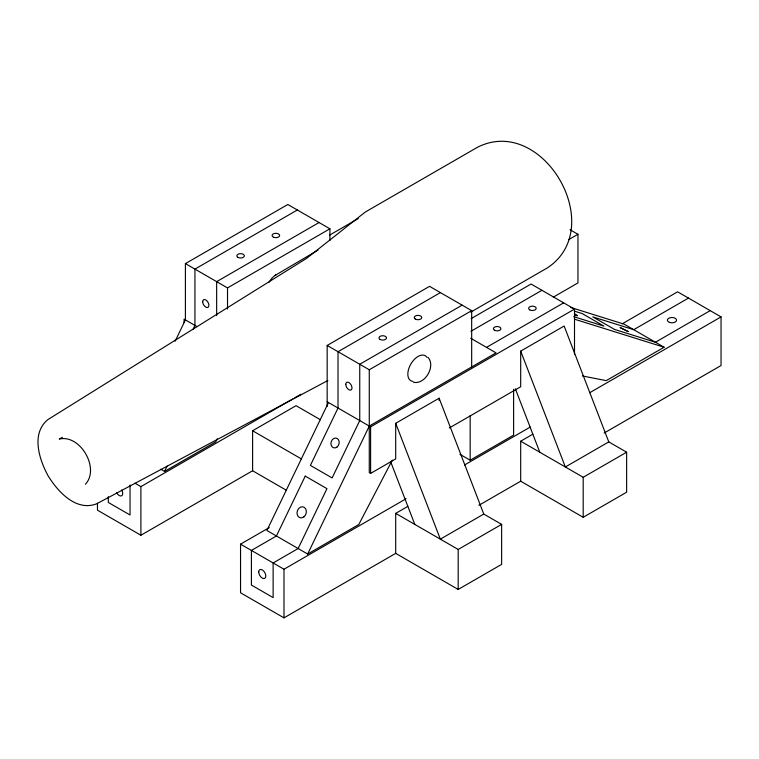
<?xml version="1.0" encoding="UTF-8"?>
<svg xmlns="http://www.w3.org/2000/svg" width="759" height="759" viewBox="0 0 759 759"><rect width="100%" height="100%" fill="white"/><g stroke="black" fill="none" stroke-linecap="round" stroke-linejoin="round"><path stroke-width="1.14" d="M175.139 341.237L185.405 319.909L185.405 263.61L287.803 204.494L329.909 228.801L329.909 240.537M192.89 329.662L194.94 325.412L194.94 269.113L297.329 209.996M160.766 469.223L164.57 471.424L167.141 466.092M328.495 402.526L266.883 530.484L307.661 554.032L358.798 524.507L392.327 460.068M307.661 554.032L369.272 426.065L496.044 352.878L470.722 338.248M217.33 438.778L215.717 441.899L164.57 471.424M85.397 484.242C100.207 468.635 80.236 434.034 59.306 439.063L62.39 437.279M275.194 275.346L318.04 250.1M319.055 222.529L216.657 281.655L216.657 315.668M185.405 263.61L227.52 287.917L329.909 228.801M329.577 235.138L358.267 218.573M327.167 406.416L327.167 345.449L429.556 286.333L471.671 310.649L471.671 366.948M440.419 292.604L338.021 351.721L338.021 408.019L310.393 465.409L332.119 477.942L359.747 420.562L359.747 364.263L462.136 305.146M134.979 483.208L140.899 486.623L292.746 398.959M294.796 397.773L300.953 394.225M568.728 239.616L577.96 234.294L577.96 282.917L553.349 297.13M97.465 503.226L97.465 510.171L140.899 535.247L252.605 470.76L252.605 430.761L296.048 405.685L320.45 419.774M327.167 345.449L369.272 369.766L471.671 310.649M470.741 312.129L547.381 267.88C608.443 227.634 543.064 114.4 477.686 147.151L365.278 212.046L306.627 258.354L48.026 419.518C30.787 433.342 39.136 459.318 48.026 475.694C57.76 491.585 76.09 511.803 96.678 503.786L327.888 380.496M471.187 318.6L531.063 284.027L574.506 309.112L574.506 354.529M470.884 331.313L541.926 290.299M486.519 347.375L563.643 302.841M327.167 401.758L370.601 426.833L574.506 309.112M369.272 369.766L369.272 472.648L370.601 473.407L395.695 458.929L395.695 423.285L439.129 398.209L483.777 514.071L501.633 524.374L501.633 564.373L458.189 589.449L395.695 553.368L283.989 617.864L240.546 592.779L240.546 544.156L269.274 527.571M449.328 427.962L520.693 386.758L520.693 351.123L564.136 326.038L608.784 441.899L626.63 452.212L626.63 492.202L583.197 517.287L520.693 481.197L478.891 505.333M622.209 323.808L677.607 291.817L721.05 316.901L721.05 365.525L604.136 433.028M688.47 298.088L633.737 329.691L592.836 316.901L614.562 329.444L655.453 342.233L710.187 310.63M570.464 307.386L624.202 324.188L664.097 347.224L606.232 380.629L582.371 375.961M459.963 454.328L470.163 460.21L513.606 435.135L513.606 389.32M240.546 544.156L283.989 569.231L406.084 498.748M464.555 464.982L530.218 427.07M589.724 392.716L721.05 316.901M395.695 553.368L395.695 513.378L407.82 506.376M520.693 481.197L520.693 441.207L532.818 434.205M483.777 514.071L440.343 539.146L395.695 423.285M608.784 441.899L565.341 466.984L520.693 351.123M395.695 513.378L458.189 549.459L501.633 524.374M520.693 441.207L583.197 477.288L626.63 452.212M413.484 382.251C425.049 385.031 436.093 365.904 427.905 357.28M574.373 311.124L582.21 313.571L603.927 326.114L573.719 316.664M574.535 319.207L664.097 347.224M570.066 229.73L577.96 234.294M196.913 326.55L184.076 319.141L184.076 322.641M252.605 430.761L301.408 458.939M252.605 470.76L286.162 490.134M515.352 388.779L539.801 452.241M390.771 462.041L414.803 524.403M583.197 477.288L583.197 517.287M470.163 415.571L470.163 460.21M458.189 549.459L458.189 589.449M439.129 398.209L439.129 400.505M370.601 426.833L370.601 473.407M283.989 569.231L283.989 617.864M227.52 287.917L227.52 309.036M140.899 486.623L140.899 535.247M130.045 484.973L130.045 514.981L108.319 502.449L108.319 496.671M269.066 282.225A14.421 8.321 -60 0 1 276.276 274.616M121.687 489.953A5.019 2.894 60 0 1 121.687 495.741A5.019 2.894 60 0 1 116.677 492.847M412.934 381.369A14.421 8.321 -60 0 1 410.828 364.064A14.421 8.321 -60 0 1 426.862 357.242M574.724 313.865A5.019 0.522 25.7 0 1 577.447 315.706A5.019 0.522 25.7 0 1 574.591 314.881M620.226 327.632L628.063 331.503L620.226 327.632M305.241 476.121L276.409 535.987L251.409 550.427L251.409 585.056L273.126 597.599L273.126 562.969L298.135 548.529L326.958 488.663L305.241 476.121M202.691 301.74A4.393 2.533 60 0 0 207.349 307.528A4.393 2.533 60 0 0 207.349 301.323A4.393 2.533 60 0 0 202.691 301.74M273.99 237.358A3.757 2.173 0 0 0 279.625 235.47A3.757 2.173 0 0 0 273.99 233.592A3.757 2.173 0 0 0 273.99 237.358M237.947 257.367A3.757 2.173 0 0 0 244.237 256.39A3.757 2.173 0 0 0 239.635 253.734A3.757 2.173 0 0 0 237.947 257.367M345.781 384.348A4.393 2.533 60 0 0 350.44 390.145A4.393 2.533 60 0 0 350.44 383.931A4.393 2.533 60 0 0 345.781 384.348M415.344 319.074A3.757 2.173 0 0 0 421.634 318.097A3.757 2.173 0 0 0 417.033 315.44A3.757 2.173 0 0 0 415.344 319.074M380.088 339.434A3.757 2.173 0 0 0 386.378 338.457A3.757 2.173 0 0 0 381.768 335.801A3.757 2.173 0 0 0 380.088 339.434M258.724 571.963A5.019 2.894 60 0 0 264.047 578.576A5.019 2.894 60 0 0 264.047 571.489A5.019 2.894 60 0 0 258.724 571.963M669.666 322.461A4.592 2.656 0 0 0 676.563 320.165A4.592 2.656 0 0 0 669.666 317.86A4.592 2.656 0 0 0 669.666 322.461M494.489 330.231A3.757 2.173 0 0 0 500.779 329.254A3.757 2.173 0 0 0 496.177 326.598A3.757 2.173 0 0 0 494.489 330.231M529.744 309.871A3.757 2.173 0 0 0 536.044 308.904A3.757 2.173 0 0 0 531.433 306.238A3.757 2.173 0 0 0 529.744 309.871M303.923 516.851A5.645 4.563 -72.7 0 0 304.122 507.268A5.645 4.563 -72.7 0 0 297.016 512.856A5.645 4.563 -72.7 0 0 303.923 516.851M337.062 447.004A5.019 4.061 -72.7 0 0 337.233 438.493A5.019 4.061 -72.7 0 0 330.915 443.455A5.019 4.061 -72.7 0 0 337.062 447.004"/></g></svg>
